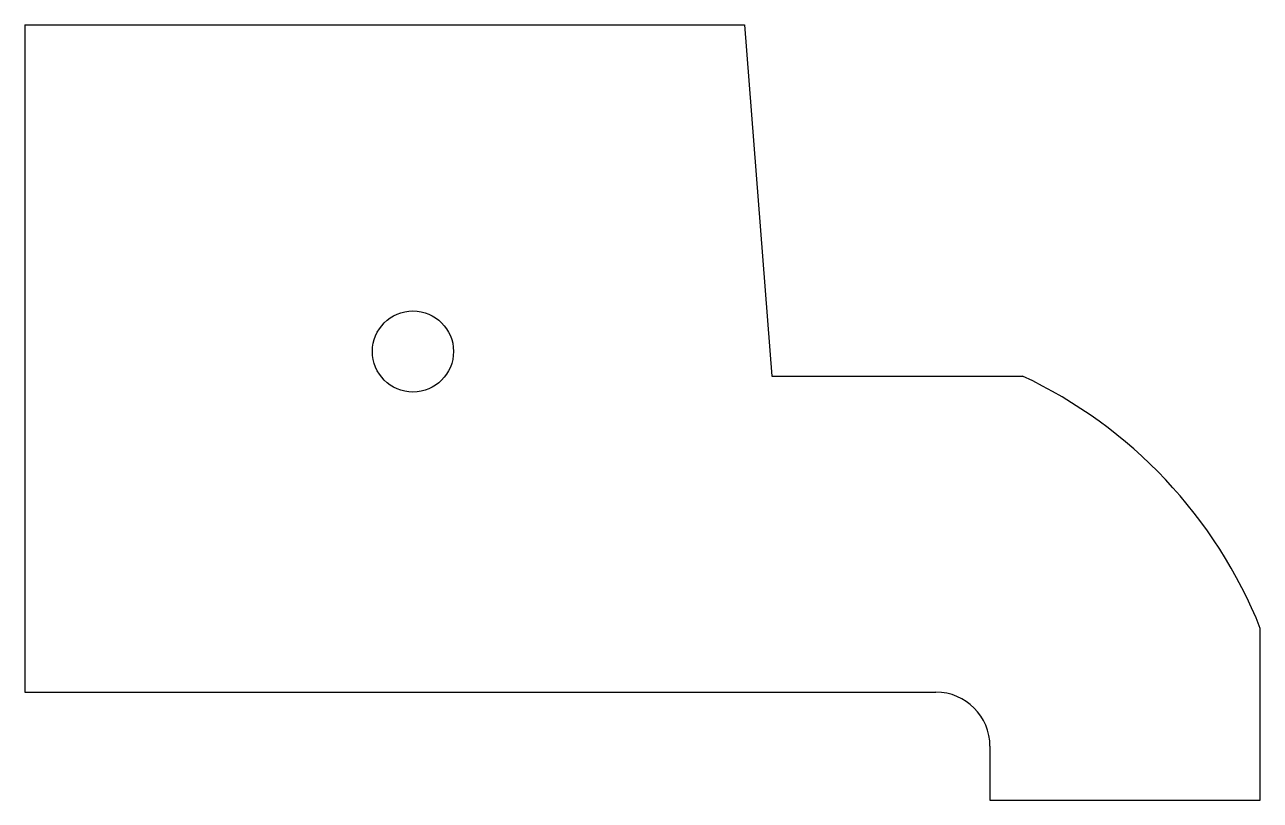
# Model space of a CAD drawing. Extents: x 793 to 1250, y 876 to 1163.
import ezdxf

# ---------------------------------------------------------------- set-up
doc = ezdxf.new("R2010")
doc.units = 0
doc.header["$MEASUREMENT"] = 0
doc.layers.add('deel 1', color=6, linetype='CONTINUOUS')
doc.layers.add('deel 2', color=3, linetype='CONTINUOUS')

msp = doc.modelspace()

# ---------------------------------------------------------------- linework, layer by layer
at = {"layer": 'deel 1'}
for p, q in [((793.29, 1162.56), (1059.63, 1162.56)), ((793.29, 1162.56), (793.29, 915.56)), ((1059.63, 1162.56), (1069.63, 1032.56)), ((1069.63, 1032.56), (1162.45, 1032.56)), ((1250.39, 875.56), (1250.39, 939.19)), ((793.29, 915.56), (1130.39, 915.56)), ((1150.39, 895.56), (1150.39, 875.56)), ((1150.39, 875.56), (1250.39, 875.56))]:
    msp.add_line(p, q, dxfattribs=at)
for centre, radius, start, end in [((1088.2, 874.55), 174.59, 21.7293, 64.8307), ((1130.39, 895.56), 20, 0, 90)]:
    msp.add_arc(centre, radius, start, end, dxfattribs=at)
at = {"layer": 'deel 2'}
msp.add_circle((936.93, 1041.65), 15, dxfattribs=at)

doc.saveas('drawing.dxf')
